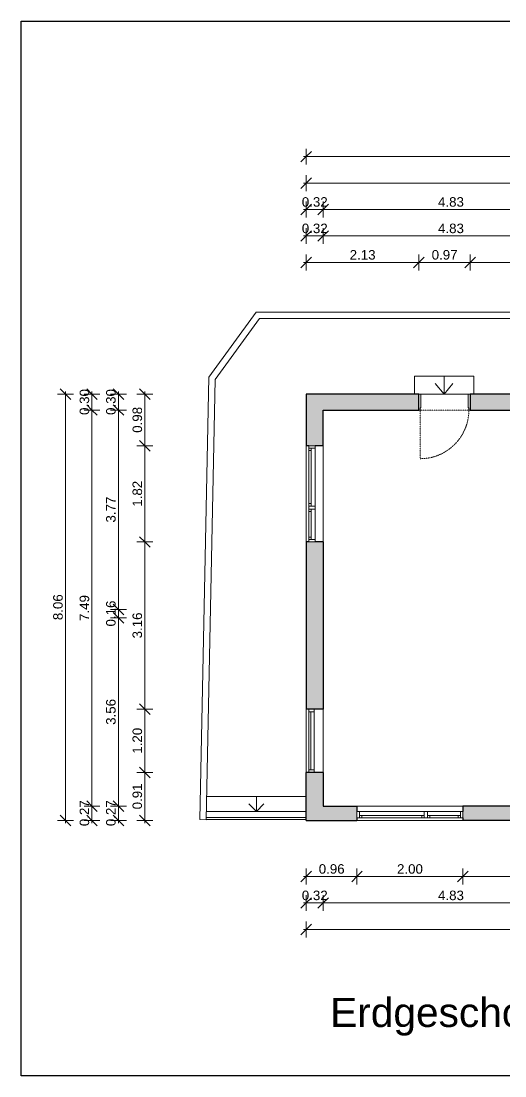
# Model space of a CAD drawing. Header units: metres. Extents: x -21 to 15208, y -63 to 7094.
# Drawn here: x 2292 to 3207, y 993 to 2988 of the extents above; entities that cross this region are included whole.
import ezdxf

# ---------------------------------------------------------------- set-up
doc = ezdxf.new("R2010")
doc.units = ezdxf.units.M
doc.header["$LTSCALE"] = 50
doc.linetypes.add('Dash 1_5', pattern=[0.0012, 0.0006, -0.0006])
doc.linetypes.add('Dash dot', pattern=[0.005, 0.002, -0.0015, 0, -0.0015])
for name, color, linetype, lineweight in [('A-ANNO-DIMS', 250, 'Continuous', 5), ('A-ANNO-NOTE', 131, 'Continuous', 13), ('A-DETL', 250, 'Continuous', 9), ('A-DETL-THIN', 250, 'Continuous', 9), ('A-DOOR-FRAM', 250, 'Continuous', 9), ('A-FLOR', 250, 'Continuous', 9), ('A-GLAZ', 250, 'Continuous', 9), ('I-WALL', 250, 'Continuous', 9)]:
    doc.layers.add(name, color=color, linetype=linetype, lineweight=lineweight)
doc.layers.add('A-WALL-PATT', color=7, linetype='Continuous', lineweight=9, true_color=0x3c424d)
doc.layers.add('ADS_Flächen', color=82, linetype='Continuous', plot=False)
doc.styles.add('Arial', font='arial.ttf')
doc.styles.add('Arial_1', font='arial.ttf')

# ---------------------------------------------------------------- blocks, each defined once
blk = doc.blocks.new('025_E-Window Two Panel - 1800 10-8086736-02 Erdgeschoss')
at = {"layer": 'A-GLAZ'}
for p, q in [((-91, 11), (91, 11)), ((-91, -1), (-91, 11)), ((-91, 11), (91, 11)), ((-86.5, 11), (-86.5, -1)), ((-86.5, 6.5), (-29, 6.5)), ((-82, 11), (-82, 6.5)), ((-82, 11), (-33.5, 11)), ((-82, 6.5), (-33.5, 6.5)), ((-33.5, 11), (-33.5, 6.5)), ((-29, 11), (-29, -1)), ((-23, 11), (-23, -1)), ((-23, 6.5), (86.5, 6.5)), ((-19.5, 11), (81, 11)), ((-18.5, 11), (-18.5, 6.5)), ((-18.5, 6.5), (82, 6.5)), ((82, 11), (82, 6.5)), ((86.5, 11), (86.5, -1)), ((91, -1), (91, 11)), ((91, -1), (-91, -1)), ((-91, -1), (91, -1))]:
    blk.add_line(p, q, dxfattribs=at)
blk = doc.blocks.new('025_E-Window Two Panel - 2000 4-8086894-02 Erdgeschoss')
at = {"layer": 'A-GLAZ'}
for p, q in [((-100, 8.5), (100, 8.5)), ((-100, -3.5), (-100, 8.5)), ((-100, 8.5), (100, 8.5)), ((-95.5, 8.5), (-95.5, -3.5)), ((-95.5, 4), (-33, 4)), ((-91, 8.5), (-91, 4)), ((-91, 8.5), (-37.5, 8.5)), ((-91, 4), (-37.5, 4)), ((-37.5, 8.5), (-37.5, 4)), ((-33, 8.5), (-33, -3.5)), ((-27, 8.5), (-27, -3.5)), ((-27, 4), (95.5, 4)), ((-23.5, 8.5), (90, 8.5)), ((-22.5, 8.5), (-22.5, 4)), ((-22.5, 4), (91, 4)), ((91, 8.5), (91, 4)), ((95.5, 8.5), (95.5, -3.5)), ((100, -3.5), (100, 8.5)), ((100, -3.5), (-100, -3.5)), ((-100, -3.5), (100, -3.5))]:
    blk.add_line(p, q, dxfattribs=at)
blk = doc.blocks.new('A_Fixed - 1200-8087066-02 Erdgeschoss')
at = {"layer": 'A-GLAZ', "lineweight": 13}
for p, q in [((-47.8, 11), (-52.8, 11)), ((-52.8, 1), (-47.8, 1)), ((-47.8, 1), (-47.8, 11)), ((62.2, 11), (-47.8, 11)), ((-47.8, 11), (-47.8, 7)), ((-47.8, 7), (62.2, 7)), ((-47.8, 1), (62.2, 1)), ((67.2, 11), (62.2, 11)), ((62.2, 11), (62.2, 1)), ((62.2, 7), (62.2, 11)), ((62.2, 1), (67.2, 1))]:
    blk.add_line(p, q, dxfattribs=at)
blk = doc.blocks.new('Plan Text - Erdgeschoss-4034274-02 Erdgeschoss')
at = {"layer": 'A-ANNO-NOTE', "lineweight": 5, "insert": (0.133, -0.302), "char_height": 0.55, "width": 5.43544, "attachment_point": 1, "style": 'Arial'}
blk.add_mtext('Erdgeschoss', dxfattribs=at)

msp = doc.modelspace()

# ---------------------------------------------------------------- hatches: boundary and pattern name
at = {"layer": 'A-WALL-PATT'}
h = msp.add_hatch(color=256, dxfattribs=at)
h.paths.add_polyline_path([(2843.1866, 1476.3052), (2858.3395, 1476.3052), (2858.3395, 1516.5065), (2863.4247, 1516.5065), (2863.4247, 1566.8052), (2831.4247, 1566.8052), (2831.4247, 1476.3052)])
h.paths.add_polyline_path([(2843.1866, 1686.8052), (2863.4247, 1686.8052), (2863.4247, 2002.8052), (2831.4247, 2002.8052), (2831.4247, 1686.8052)])
h.paths.add_polyline_path([(2831.4247, 2184.8052), (2863.4247, 2184.8052), (2863.4247, 2282.3052), (2831.4247, 2282.3052)])
h = msp.add_hatch(color=256, dxfattribs=at)
h.paths.add_polyline_path([(3951.992, 2252.3052), (3951.992, 2282.3052), (3906.8875, 2282.3052), (3906.8875, 2252.3052), (3917.992, 2252.3052)])
h.paths.add_polyline_path([(3522.492, 2252.3052), (3824.8875, 2252.3052), (3824.8875, 2282.3052), (3522.492, 2282.3052)])
h.paths.add_polyline_path([(3141.4247, 2252.3052), (3410.492, 2252.3052), (3410.492, 2282.3052), (3141.4247, 2282.3052)])
h.paths.add_polyline_path([(2863.4247, 2252.3052), (3044.4247, 2252.3052), (3044.4247, 2282.3052), (2863.4247, 2282.3052)])
for points in [[(2863.4247, 1476.3052), (2863.4247, 1516.5065), (2858.3395, 1516.5065), (2858.3395, 1476.3052)], [(2863.4247, 1476.3052), (2927.4247, 1476.3052), (2927.4247, 1503.3052), (2863.4247, 1503.3052), (2863.4247, 1481.3052)]]:
    msp.add_hatch(color=256, dxfattribs=at).paths.add_polyline_path(points)
h = msp.add_hatch(color=256, dxfattribs=at)
h.paths.add_polyline_path([(4142.3095, 1476.3052), (4198.992, 1476.3052), (4198.992, 1503.3052), (4057.6081, 1503.3052), (4057.6081, 1476.3052)])
h.paths.add_polyline_path([(3167.9674, 1476.3052), (3485.492, 1476.3052), (3485.492, 1503.3052), (3127.4247, 1503.3052), (3127.4247, 1476.3052)])
h.paths.add_polyline_path([(3610.492, 1476.3052), (3932.6081, 1476.3052), (3932.6081, 1503.3052), (3610.492, 1503.3052)])

# ---------------------------------------------------------------- linework, layer by layer
at = {"layer": 'A-ANNO-DIMS', "lineweight": 9}
for p, q in [((2831.4247, 2731.4129), (2831.4247, 2746.4129)), ((2831.4247, 2731.4129), (2841.4247, 2741.4129)), ((2831.4247, 2731.4129), (2821.4247, 2721.4129)), ((2826.4247, 2731.4129), (3676.492, 2731.4129)), ((2831.4247, 2731.4129), (2831.4247, 2716.4129)), ((2831.4247, 2681.4129), (2831.4247, 2696.4129)), ((2831.4247, 2681.4129), (2821.4247, 2671.4129)), ((2826.4247, 2681.4129), (3691.992, 2681.4129)), ((2831.4247, 2681.4129), (2841.4247, 2691.4129)), ((2831.4247, 2681.4129), (2831.4247, 2666.4129)), ((2831.4247, 2631.4129), (2831.4247, 2646.4129)), ((2831.4247, 2631.4129), (2841.4247, 2641.4129)), ((2863.4247, 2631.4129), (2863.4247, 2646.4129)), ((2863.4247, 2631.4129), (2863.4247, 2646.4129)), ((2863.4247, 2631.4129), (2873.4247, 2641.4129)), ((2863.4247, 2631.4129), (2873.4247, 2641.4129)), ((2831.4247, 2631.4129), (2821.4247, 2621.4129)), ((2826.4247, 2631.4129), (2863.4247, 2631.4129)), ((2831.4247, 2631.4129), (2831.4247, 2616.4129)), ((2863.4247, 2631.4129), (2853.4247, 2621.4129)), ((2863.4247, 2631.4129), (2853.4247, 2621.4129)), ((2863.4247, 2631.4129), (2863.4247, 2616.4129)), ((2863.4247, 2631.4129), (3346.492, 2631.4129)), ((2863.4247, 2631.4129), (2863.4247, 2616.4129)), ((2831.4247, 2581.4129), (2831.4247, 2596.4129)), ((2863.4247, 2581.4129), (2863.4247, 2596.4129)), ((2863.4247, 2581.4129), (2863.4247, 2596.4129)), ((2831.4247, 2581.4129), (2821.4247, 2571.4129)), ((2826.4247, 2581.4129), (2863.4247, 2581.4129)), ((2831.4247, 2581.4129), (2841.4247, 2591.4129)), ((2831.4247, 2581.4129), (2831.4247, 2566.4129)), ((2863.4247, 2581.4129), (2853.4247, 2571.4129)), ((2863.4247, 2581.4129), (2853.4247, 2571.4129)), ((2863.4247, 2581.4129), (2873.4247, 2591.4129)), ((2863.4247, 2581.4129), (2873.4247, 2591.4129)), ((2863.4247, 2581.4129), (2863.4247, 2566.4129)), ((2863.4247, 2581.4129), (3346.492, 2581.4129)), ((2863.4247, 2581.4129), (2863.4247, 2566.4129)), ((2831.4247, 2531.4129), (2831.4247, 2546.4129)), ((2831.4247, 2531.4129), (2841.4247, 2541.4129)), ((3044.4247, 2531.4129), (3044.4247, 2546.4129)), ((3044.4247, 2531.4129), (3044.4247, 2546.4129)), ((3044.4247, 2531.4129), (3054.4247, 2541.4129)), ((3044.4247, 2531.4129), (3054.4247, 2541.4129)), ((3141.4247, 2531.4129), (3141.4247, 2546.4129)), ((3141.4247, 2531.4129), (3141.4247, 2546.4129)), ((3141.4247, 2531.4129), (3151.4247, 2541.4129)), ((3141.4247, 2531.4129), (3151.4247, 2541.4129)), ((2831.4247, 2531.4129), (2821.4247, 2521.4129)), ((2826.4247, 2531.4129), (3044.4247, 2531.4129)), ((2831.4247, 2531.4129), (2831.4247, 2516.4129)), ((3044.4247, 2531.4129), (3034.4247, 2521.4129)), ((3044.4247, 2531.4129), (3034.4247, 2521.4129)), ((3044.4247, 2531.4129), (3044.4247, 2516.4129)), ((3044.4247, 2531.4129), (3141.4247, 2531.4129)), ((3044.4247, 2531.4129), (3044.4247, 2516.4129)), ((3141.4247, 2531.4129), (3131.4247, 2521.4129)), ((3141.4247, 2531.4129), (3131.4247, 2521.4129)), ((3141.4247, 2531.4129), (3141.4247, 2516.4129)), ((3141.4247, 2531.4129), (3410.492, 2531.4129)), ((3141.4247, 2531.4129), (3141.4247, 2516.4129)), ((2376.4621, 2282.3052), (2361.4621, 2282.3052)), ((2376.4621, 2282.3052), (2366.4621, 2292.3052)), ((2376.4621, 1471.3052), (2376.4621, 2287.3052)), ((2376.4621, 2282.3052), (2386.4621, 2272.3052)), ((2376.4621, 2282.3052), (2391.4621, 2282.3052)), ((2426.4621, 2282.3052), (2411.4621, 2282.3052)), ((2426.4621, 2282.3052), (2416.4621, 2292.3052)), ((2426.4621, 2252.3052), (2426.4621, 2287.3052)), ((2426.4621, 2282.3052), (2436.4621, 2272.3052)), ((2426.4621, 2282.3052), (2441.4621, 2282.3052)), ((2476.4621, 2282.3052), (2461.4621, 2282.3052)), ((2476.4621, 2282.3052), (2466.4621, 2292.3052)), ((2476.4621, 2252.3052), (2476.4621, 2287.3052)), ((2476.4621, 2282.3052), (2486.4621, 2272.3052)), ((2476.4621, 2282.3052), (2491.4621, 2282.3052)), ((2526.4621, 2282.3052), (2511.4621, 2282.3052)), ((2526.4621, 2282.3052), (2516.4621, 2292.3052)), ((2526.4621, 2184.8052), (2526.4621, 2287.3052)), ((2526.4621, 2282.3052), (2536.4621, 2272.3052)), ((2526.4621, 2282.3052), (2541.4621, 2282.3052)), ((2426.4621, 2252.3052), (2416.4621, 2262.3052)), ((2426.4621, 2252.3052), (2416.4621, 2262.3052)), ((2476.4621, 2252.3052), (2466.4621, 2262.3052)), ((2476.4621, 2252.3052), (2466.4621, 2262.3052)), ((2426.4621, 2252.3052), (2411.4621, 2252.3052)), ((2426.4621, 2252.3052), (2411.4621, 2252.3052)), ((2426.4621, 1503.3052), (2426.4621, 2252.3052)), ((2426.4621, 2252.3052), (2436.4621, 2242.3052)), ((2426.4621, 2252.3052), (2441.4621, 2252.3052)), ((2426.4621, 2252.3052), (2436.4621, 2242.3052)), ((2426.4621, 2252.3052), (2441.4621, 2252.3052)), ((2476.4621, 2252.3052), (2461.4621, 2252.3052)), ((2476.4621, 2252.3052), (2461.4621, 2252.3052)), ((2476.4621, 1875.339), (2476.4621, 2252.3052)), ((2476.4621, 2252.3052), (2486.4621, 2242.3052)), ((2476.4621, 2252.3052), (2491.4621, 2252.3052)), ((2476.4621, 2252.3052), (2486.4621, 2242.3052)), ((2476.4621, 2252.3052), (2491.4621, 2252.3052)), ((2526.4621, 2184.8052), (2516.4621, 2194.8052)), ((2526.4621, 2184.8052), (2516.4621, 2194.8052)), ((2526.4621, 2184.8052), (2511.4621, 2184.8052)), ((2526.4621, 2184.8052), (2511.4621, 2184.8052)), ((2526.4621, 2002.8052), (2526.4621, 2184.8052)), ((2526.4621, 2184.8052), (2536.4621, 2174.8052)), ((2526.4621, 2184.8052), (2541.4621, 2184.8052)), ((2526.4621, 2184.8052), (2536.4621, 2174.8052)), ((2526.4621, 2184.8052), (2541.4621, 2184.8052)), ((2526.4621, 2002.8052), (2511.4621, 2002.8052)), ((2526.4621, 2002.8052), (2511.4621, 2002.8052)), ((2526.4621, 2002.8052), (2516.4621, 2012.8052)), ((2526.4621, 2002.8052), (2516.4621, 2012.8052)), ((2526.4621, 1686.8052), (2526.4621, 2002.8052)), ((2526.4621, 2002.8052), (2536.4621, 1992.8052)), ((2526.4621, 2002.8052), (2541.4621, 2002.8052)), ((2526.4621, 2002.8052), (2536.4621, 1992.8052)), ((2526.4621, 2002.8052), (2541.4621, 2002.8052)), ((2476.4621, 1875.339), (2461.4621, 1875.339)), ((2476.4621, 1875.339), (2461.4621, 1875.339)), ((2476.4621, 1875.339), (2466.4621, 1885.339)), ((2476.4621, 1875.339), (2466.4621, 1885.339)), ((2476.4621, 1859.339), (2476.4621, 1875.339)), ((2476.4621, 1875.339), (2486.4621, 1865.339)), ((2476.4621, 1875.339), (2491.4621, 1875.339)), ((2476.4621, 1875.339), (2486.4621, 1865.339)), ((2476.4621, 1875.339), (2491.4621, 1875.339)), ((2476.4621, 1859.339), (2461.4621, 1859.339)), ((2476.4621, 1859.339), (2461.4621, 1859.339)), ((2476.4621, 1859.339), (2466.4621, 1869.339)), ((2476.4621, 1859.339), (2466.4621, 1869.339)), ((2476.4621, 1503.3052), (2476.4621, 1859.339)), ((2476.4621, 1859.339), (2486.4621, 1849.339)), ((2476.4621, 1859.339), (2491.4621, 1859.339)), ((2476.4621, 1859.339), (2486.4621, 1849.339)), ((2476.4621, 1859.339), (2491.4621, 1859.339)), ((2526.4621, 1686.8052), (2516.4621, 1696.8052)), ((2526.4621, 1686.8052), (2516.4621, 1696.8052)), ((2526.4621, 1686.8052), (2511.4621, 1686.8052)), ((2526.4621, 1686.8052), (2511.4621, 1686.8052)), ((2526.4621, 1566.8052), (2526.4621, 1686.8052)), ((2526.4621, 1686.8052), (2536.4621, 1676.8052)), ((2526.4621, 1686.8052), (2541.4621, 1686.8052)), ((2526.4621, 1686.8052), (2536.4621, 1676.8052)), ((2526.4621, 1686.8052), (2541.4621, 1686.8052)), ((2526.4621, 1566.8052), (2516.4621, 1576.8052)), ((2526.4621, 1566.8052), (2516.4621, 1576.8052)), ((2526.4621, 1566.8052), (2511.4621, 1566.8052)), ((2526.4621, 1566.8052), (2511.4621, 1566.8052)), ((2526.4621, 1471.3052), (2526.4621, 1566.8052)), ((2526.4621, 1566.8052), (2536.4621, 1556.8052)), ((2526.4621, 1566.8052), (2541.4621, 1566.8052)), ((2526.4621, 1566.8052), (2536.4621, 1556.8052)), ((2526.4621, 1566.8052), (2541.4621, 1566.8052)), ((2426.4621, 1503.3052), (2411.4621, 1503.3052)), ((2426.4621, 1503.3052), (2411.4621, 1503.3052)), ((2426.4621, 1503.3052), (2416.4621, 1513.3052)), ((2426.4621, 1503.3052), (2416.4621, 1513.3052)), ((2426.4621, 1471.3052), (2426.4621, 1503.3052)), ((2426.4621, 1503.3052), (2436.4621, 1493.3052)), ((2426.4621, 1503.3052), (2441.4621, 1503.3052)), ((2426.4621, 1503.3052), (2436.4621, 1493.3052)), ((2426.4621, 1503.3052), (2441.4621, 1503.3052)), ((2476.4621, 1503.3052), (2461.4621, 1503.3052)), ((2476.4621, 1503.3052), (2461.4621, 1503.3052)), ((2476.4621, 1503.3052), (2466.4621, 1513.3052)), ((2476.4621, 1503.3052), (2466.4621, 1513.3052)), ((2476.4621, 1471.3052), (2476.4621, 1503.3052)), ((2476.4621, 1503.3052), (2486.4621, 1493.3052)), ((2476.4621, 1503.3052), (2491.4621, 1503.3052)), ((2476.4621, 1503.3052), (2486.4621, 1493.3052)), ((2476.4621, 1503.3052), (2491.4621, 1503.3052)), ((2376.4621, 1476.3052), (2361.4621, 1476.3052)), ((2376.4621, 1476.3052), (2366.4621, 1486.3052)), ((2376.4621, 1476.3052), (2386.4621, 1466.3052)), ((2376.4621, 1476.3052), (2391.4621, 1476.3052)), ((2426.4621, 1476.3052), (2411.4621, 1476.3052)), ((2426.4621, 1476.3052), (2416.4621, 1486.3052)), ((2426.4621, 1476.3052), (2436.4621, 1466.3052)), ((2426.4621, 1476.3052), (2441.4621, 1476.3052)), ((2476.4621, 1476.3052), (2461.4621, 1476.3052)), ((2476.4621, 1476.3052), (2466.4621, 1486.3052)), ((2476.4621, 1476.3052), (2486.4621, 1466.3052)), ((2476.4621, 1476.3052), (2491.4621, 1476.3052)), ((2526.4621, 1476.3052), (2511.4621, 1476.3052)), ((2526.4621, 1476.3052), (2516.4621, 1486.3052)), ((2526.4621, 1476.3052), (2536.4621, 1466.3052)), ((2526.4621, 1476.3052), (2541.4621, 1476.3052)), ((2831.4247, 1370.2227), (2831.4247, 1385.2227)), ((2831.4247, 1370.2227), (2841.4247, 1380.2227)), ((2927.4247, 1370.2227), (2927.4247, 1385.2227)), ((2927.4247, 1370.2227), (2927.4247, 1385.2227)), ((2927.4247, 1370.2227), (2937.4247, 1380.2227)), ((2927.4247, 1370.2227), (2937.4247, 1380.2227)), ((3127.4247, 1370.2227), (3127.4247, 1385.2227)), ((3127.4247, 1370.2227), (3127.4247, 1385.2227)), ((3127.4247, 1370.2227), (3137.4247, 1380.2227)), ((3127.4247, 1370.2227), (3137.4247, 1380.2227)), ((2831.4247, 1370.2227), (2821.4247, 1360.2227)), ((2826.4247, 1370.2227), (2927.4247, 1370.2227)), ((2831.4247, 1370.2227), (2831.4247, 1355.2227)), ((2927.4247, 1370.2227), (2917.4247, 1360.2227)), ((2927.4247, 1370.2227), (2917.4247, 1360.2227)), ((2927.4247, 1370.2227), (2927.4247, 1355.2227)), ((2927.4247, 1370.2227), (3127.4247, 1370.2227)), ((2927.4247, 1370.2227), (2927.4247, 1355.2227)), ((3127.4247, 1370.2227), (3117.4247, 1360.2227)), ((3127.4247, 1370.2227), (3117.4247, 1360.2227)), ((3127.4247, 1370.2227), (3127.4247, 1355.2227)), ((3127.4247, 1370.2227), (3485.492, 1370.2227)), ((3127.4247, 1370.2227), (3127.4247, 1355.2227)), ((2831.4247, 1320.2227), (2821.4247, 1310.2227)), ((2826.4247, 1320.2227), (2863.4247, 1320.2227)), ((2831.4247, 1320.2227), (2831.4247, 1335.2227)), ((2831.4247, 1320.2227), (2841.4247, 1330.2227)), ((2831.4247, 1320.2227), (2831.4247, 1305.2227)), ((2863.4247, 1320.2227), (2853.4247, 1310.2227)), ((2863.4247, 1320.2227), (2853.4247, 1310.2227)), ((2863.4247, 1320.2227), (2863.4247, 1335.2227)), ((2863.4247, 1320.2227), (2863.4247, 1335.2227)), ((2863.4247, 1320.2227), (2873.4247, 1330.2227)), ((2863.4247, 1320.2227), (2873.4247, 1330.2227)), ((2863.4247, 1320.2227), (2863.4247, 1305.2227)), ((2863.4247, 1320.2227), (3346.492, 1320.2227)), ((2863.4247, 1320.2227), (2863.4247, 1305.2227)), ((2831.4247, 1270.2227), (2831.4247, 1285.2227)), ((2831.4247, 1270.2227), (2841.4247, 1280.2227)), ((2831.4247, 1270.2227), (2821.4247, 1260.2227)), ((2826.4247, 1270.2227), (4203.992, 1270.2227)), ((2831.4247, 1270.2227), (2831.4247, 1255.2227))]:
    msp.add_line(p, q, dxfattribs=at)
at = {"layer": 'A-DETL', "linetype": 'Dash 1_5'}
for p, q in [((3137.4247, 2282.3052), (3048.4247, 2282.3052)), ((3138.9247, 2252.3052), (3046.9247, 2252.3052))]:
    msp.add_line(p, q, dxfattribs=at)
at = {"layer": 'A-DETL', "linetype": 'Dash dot'}
msp.add_line((3046.9247, 2252.3052), (3046.9247, 2160.3052), dxfattribs=at)
msp.add_arc((3046.9247, 2252.3052), 92, 270, 0, dxfattribs=at)
at = {"layer": 'A-DETL-THIN'}
for p, q in [((3092.0346, 2316.2427), (3092.0346, 2282.2427)), ((3092.0346, 2282.2427), (3075.3221, 2302.1599)), ((3092.0346, 2282.2427), (3108.7471, 2302.1599)), ((2831.4247, 1521.8052), (2643.3425, 1521.8052)), ((2737.3836, 1521.8052), (2737.3836, 1493.3052)), ((2737.3836, 1493.3052), (2723.2415, 1507.4474)), ((2737.3836, 1493.3052), (2751.5257, 1507.4474)), ((2831.4247, 1477.8052), (2642.4472, 1477.8052)), ((2831.4247, 1481.8052), (2642.5286, 1481.8052)), ((2831.4247, 1493.3052), (2642.7626, 1493.3052))]:
    msp.add_line(p, q, dxfattribs=at)
at = {"layer": 'A-DOOR-FRAM'}
for p, q in [((3048.4247, 2282.3052), (3044.4247, 2282.3052)), ((3044.4247, 2282.3052), (3044.4247, 2252.3052)), ((3048.4247, 2256.3052), (3048.4247, 2282.3052)), ((3141.4247, 2282.3052), (3137.4247, 2282.3052)), ((3137.4247, 2282.3052), (3137.4247, 2256.3052)), ((3141.4247, 2252.3052), (3141.4247, 2282.3052)), ((3046.9247, 2252.3052), (3046.9247, 2256.3052)), ((3046.9247, 2256.3052), (3048.4247, 2256.3052)), ((3137.4247, 2256.3052), (3138.9247, 2256.3052)), ((3138.9247, 2256.3052), (3138.9247, 2252.3052)), ((3044.4247, 2252.3052), (3046.9247, 2252.3052)), ((3138.9247, 2252.3052), (3141.4247, 2252.3052))]:
    msp.add_line(p, q, dxfattribs=at)
at = {"layer": 'A-FLOR'}
for p, q in [((3148.0897, 2316.2427), (3035.9795, 2316.2427)), ((3035.9795, 2316.2427), (3035.9795, 2282.3052)), ((3148.0897, 2282.3052), (3148.0897, 2316.2427)), ((3048.4247, 2282.3052), (3137.4247, 2282.3052))]:
    msp.add_line(p, q, dxfattribs=at)
at = {"layer": 'ADS_Flächen', "ltscale": 50}
msp.add_lwpolyline([(2292.4555, 2987.7169), (4662.0629, 2987.7169), (4662.0629, 993.2458), (2292.4555, 993.2458)], close=True, dxfattribs=at)
at = {"layer": 'I-WALL'}
for p, q in [((2647.4655, 2314.325), (2736.8158, 2437.3052)), ((2736.8158, 2437.3052), (3687.992, 2437.3052)), ((2742.9301, 2425.3052), (2659.3864, 2310.3171)), ((3676.492, 2425.3052), (2742.9301, 2425.3052)), ((2630.4448, 1477.8052), (2647.4655, 2314.325)), ((2659.3864, 2310.3171), (2642.4423, 1477.5611)), ((2831.4247, 2002.8052), (2831.4247, 2184.8052)), ((2863.4247, 2184.8052), (2863.4247, 2002.8052)), ((2831.4247, 1566.8052), (2831.4247, 1686.8052)), ((2863.4247, 1686.8052), (2863.4247, 1566.8052)), ((2927.4247, 1503.3052), (3127.4247, 1503.3052)), ((2630.4448, 1477.8052), (2642.4423, 1477.5611)), ((3127.4247, 1476.3052), (2927.4247, 1476.3052))]:
    msp.add_line(p, q, dxfattribs=at)
at = {"layer": 'I-WALL', "lineweight": 25}
for p, q in [((2831.4247, 2282.3052), (2831.4247, 2184.8052)), ((3044.4247, 2282.3052), (2831.4247, 2282.3052)), ((3044.4247, 2252.3052), (3044.4247, 2282.3052)), ((3410.492, 2282.3052), (3141.4247, 2282.3052)), ((3141.4247, 2282.3052), (3141.4247, 2252.3052)), ((2863.4247, 2184.8052), (2863.4247, 2252.3052)), ((2863.4247, 2252.3052), (3044.4247, 2252.3052)), ((3141.4247, 2252.3052), (3346.492, 2252.3052)), ((2836.4247, 2184.8052), (2831.4247, 2184.8052)), ((2863.4247, 2184.8052), (2848.4247, 2184.8052)), ((2831.4247, 2002.8052), (2831.4247, 1686.8052)), ((2836.4247, 2002.8052), (2831.4247, 2002.8052)), ((2863.4247, 2002.8052), (2848.4247, 2002.8052)), ((2863.4247, 2002.8052), (2863.4247, 1686.8052)), ((2863.4247, 1686.8052), (2831.4247, 1686.8052)), ((2831.4247, 1476.3052), (2831.4247, 1566.8052)), ((2863.4247, 1566.8052), (2831.4247, 1566.8052)), ((2863.4247, 1566.8052), (2863.4247, 1503.3052)), ((2863.4247, 1503.3052), (2927.4247, 1503.3052)), ((2927.4247, 1503.3052), (2927.4247, 1493.3052)), ((3346.492, 1503.3052), (3127.4247, 1503.3052)), ((3127.4247, 1503.3052), (3127.4247, 1493.3052)), ((2831.4247, 1476.3052), (2927.4247, 1476.3052)), ((2927.4247, 1481.3052), (2927.4247, 1476.3052)), ((3127.4247, 1481.3052), (3127.4247, 1476.3052)), ((3485.492, 1476.3052), (3127.4247, 1476.3052))]:
    msp.add_line(p, q, dxfattribs=at)

# ---------------------------------------------------------------- block references
at = {"layer": 'A-ANNO-NOTE', "lineweight": 5, "xscale": 100, "yscale": 100, "zscale": 100}
msp.add_blockref('Plan Text - Erdgeschoss-4034274-02 Erdgeschoss', (2863.4247, 1170.9588), dxfattribs=at)
at = {"layer": 'A-GLAZ'}
for name, p, rotation in [('025_E-Window Two Panel - 1800 10-8086736-02 Erdgeschoss', (2847.4247, 2093.8052), 89.99999999999991), ('A_Fixed - 1200-8087066-02 Erdgeschoss', (2847.4247, 1619.6052), 89.99999999999991), ('025_E-Window Two Panel - 2000 4-8086894-02 Erdgeschoss', (3027.4247, 1489.8052), 180)]:
    msp.add_blockref(name, p, dxfattribs=dict(at, rotation=rotation))

# ---------------------------------------------------------------- texts
at = {"layer": 'A-ANNO-DIMS', "lineweight": 9, "char_height": 18, "width": 58.314888, "attachment_point": 1, "line_spacing_factor": 0.941778, "style": 'Arial_1'}
for s, insert in [('0.32', (2823.1268, 2654.781)), ('4.83', (3080.6605, 2654.781)), ('0.32', (2823.1268, 2604.781)), ('4.83', (3080.6605, 2604.781)), ('2.13', (2913.6268, 2554.781)), ('0.97', (3068.6268, 2554.781)), ('0.96', (2855.1268, 1393.5908)), ('2.00', (3003.1268, 1393.5908)), ('0.32', (2823.1268, 1343.5908)), ('4.83', (3080.6605, 1343.5908))]:
    msp.add_mtext(s, dxfattribs=dict(at, insert=insert))
at = {"layer": 'A-ANNO-DIMS', "lineweight": 9, "char_height": 18, "width": 58.314888, "attachment_point": 1, "rotation": 90, "line_spacing_factor": 0.941778, "style": 'Arial_1'}
for s, insert in [('0.30', (2403.094, 2243.0074)), ('0.30', (2453.094, 2243.0074)), ('0.98', (2503.094, 2209.2574)), ('1.82', (2503.094, 2069.5074)), ('3.77', (2453.094, 2039.5242)), ('8.06', (2353.094, 1855.0074)), ('7.49', (2403.094, 1853.5074)), ('0.16', (2453.094, 1843.0411)), ('3.16', (2503.094, 1820.5074)), ('3.56', (2453.094, 1657.0242)), ('1.20', (2503.094, 1602.5074)), ('0.91', (2503.094, 1497.2574)), ('0.27', (2403.094, 1465.5074)), ('0.27', (2453.094, 1465.5074))]:
    msp.add_mtext(s, dxfattribs=dict(at, insert=insert))

doc.saveas('drawing.dxf')
